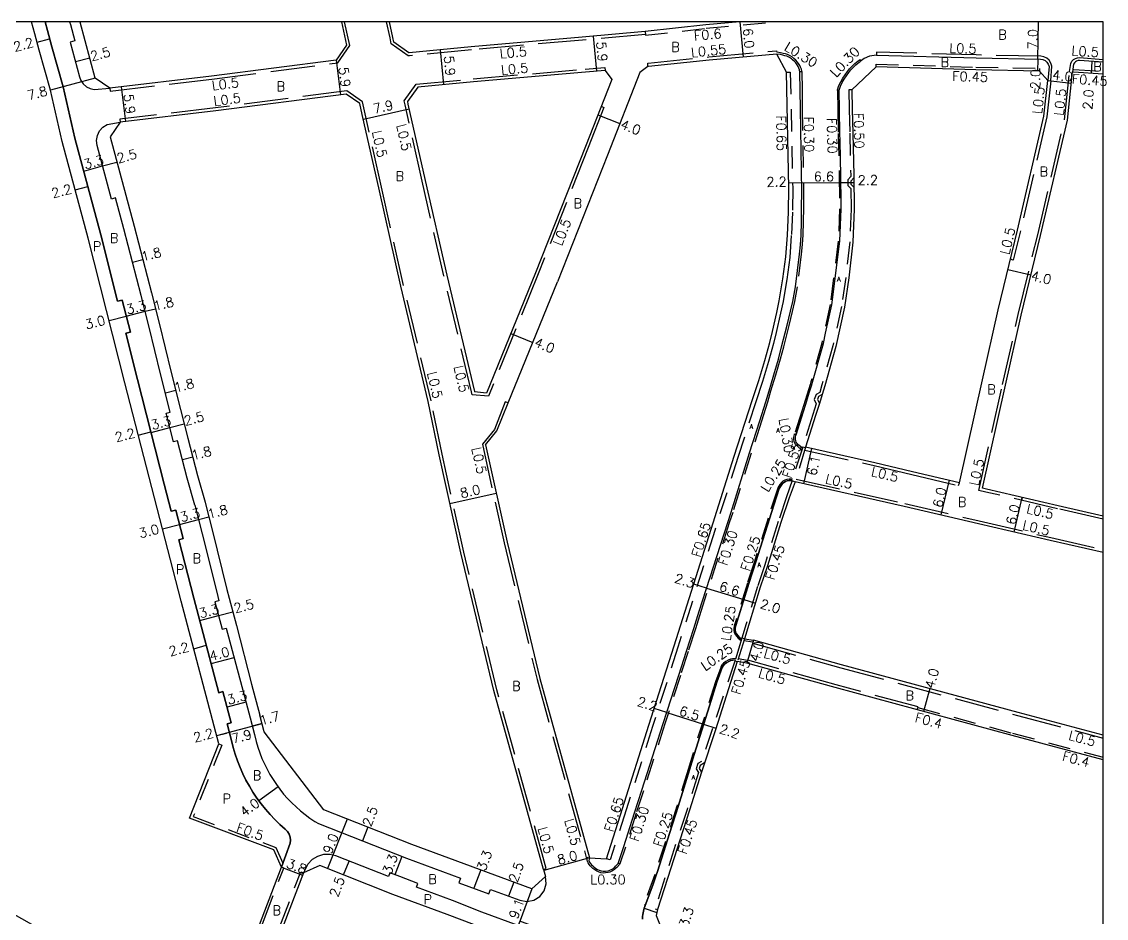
# Model space of a CAD drawing. Header units: metres. Extents: x -2400 to -1599, y -109200 to -108600.
# Drawn here: x -1782.4 to -1599.5, y -108751.2 to -108600 of the extents above; entities that cross this region are included whole.
import ezdxf

# ---------------------------------------------------------------- set-up
doc = ezdxf.new("R2010")
doc.units = ezdxf.units.M
doc.header["$LTSCALE"] = 2.5
doc.linetypes.add('22320', pattern=[2.5, 1.5, -1])
doc.linetypes.add('22330', pattern=[4, 3, -1])
for name, color, linetype in [('2101000', 7, 'Continuous'), ('2213000', 3, 'Continuous'), ('2227000', 1, 'Continuous'), ('2232000', 120, '22320'), ('2233000', 120, '22330'), ('9107000', 4, 'Continuous'), ('9201100', 215, 'Continuous'), ('9201500', 222, 'Continuous'), ('9202100', 82, 'Continuous'), ('9202200', 82, 'Continuous'), ('9203500', 155, 'Continuous'), ('999', 7, 'Continuous')]:
    doc.layers.add(name, color=color, linetype=linetype)
doc.styles.add('Dm_Anotation', font='txt.shx', dxfattribs={"bigfont": 'pscdm.shx'})

msp = doc.modelspace()

# ---------------------------------------------------------------- linework, layer by layer
at = {"layer": '2101000'}
for points in [[(-1738.55, -108742.62), (-1739.87, -108739.7), (-1754.08, -108734.37), (-1749.1, -108721.82), (-1755.49, -108697.77), (-1760.45, -108678.55), (-1764.98, -108660.91), (-1771.15, -108636.49), (-1775.53, -108620.2), (-1777.53, -108611.55), (-1779.42, -108604.83), (-1780.16, -108602.06), (-1780.69, -108600)], [(-1767.51, -108611.22), (-1769.99, -108609.54), (-1772.52, -108600.06), (-1772.53, -108600)], [(-1728.45, -108600), (-1727.58, -108603.94), (-1729.36, -108606.48), (-1750.36, -108609.19), (-1767.51, -108611.22)], [(-1661.27, -108600), (-1666.98, -108600.51), (-1677.25, -108601.68), (-1687.84, -108602.63), (-1706.57, -108604.24), (-1717.02, -108605.25), (-1717.08, -108605.25), (-1719.6, -108603.44), (-1719.78, -108602.65), (-1720.36, -108600)], [(-1686.62, -108741.04), (-1683.78, -108741.19), (-1681.06, -108732.73), (-1676.6, -108718.68), (-1672.34, -108705.28), (-1666.13, -108685.6), (-1662.23, -108673.3), (-1659.2, -108663.92), (-1658.07, -108660.5), (-1657.06, -108657.13), (-1656.21, -108654.1), (-1655.76, -108652.28), (-1655.04, -108649.04), (-1654.62, -108647.06), (-1653.99, -108643.37), (-1653.52, -108639.69), (-1653.25, -108636.02), (-1653.04, -108632.11), (-1653.01, -108628.03), (-1653.42, -108608.51), (-1655.02, -108605.46)], [(-1655.02, -108605.46), (-1666.44, -108606.49), (-1676.66, -108607.55), (-1676.76, -108607.56)], [(-1676.76, -108607.56), (-1678.11, -108608.58), (-1683.59, -108622.5), (-1692.03, -108643.87)], [(-1684, -108608.21), (-1687.32, -108608.5), (-1706.17, -108610.12), (-1715.57, -108611.03), (-1717.33, -108613.46), (-1717.23, -108613.91), (-1714.35, -108626.79), (-1710.68, -108642.77), (-1706.01, -108662.35), (-1705.99, -108662.45)], [(-1684, -108608.21), (-1682.86, -108609.73), (-1687.32, -108621.03), (-1695.73, -108642.36), (-1704, -108662.64), (-1705.99, -108662.45)], [(-1638.29, -108607.63), (-1642.36, -108611.47), (-1642.31, -108614.82), (-1642.22, -108618.81), (-1642.06, -108625.95), (-1642, -108631.61), (-1642.23, -108637.2), (-1642.89, -108643.22), (-1643.64, -108648.13), (-1645.08, -108654.79), (-1646.93, -108661.43), (-1647.38, -108662.9), (-1647.83, -108664.39), (-1648.49, -108666.41), (-1650.17, -108671.78)], [(-1610.72, -108608.33), (-1621.48, -108608.11), (-1638.29, -108607.63)], [(-1620.36, -108678.68), (-1616.46, -108661.3), (-1613.82, -108649.49), (-1610.56, -108636.07), (-1606.03, -108616.63), (-1605.15, -108608.48)], [(-1609.33, -108609.91), (-1610.72, -108608.33)], [(-1600, -108608.85), (-1605.02, -108608.49), (-1605.15, -108608.48)], [(-1624.25, -108677.77), (-1620.36, -108660.43), (-1617.72, -108648.58), (-1614.45, -108635.14), (-1609.98, -108615.96), (-1609.33, -108609.91)], [(-1694.38, -108742.99), (-1702.73, -108712.8), (-1708.32, -108689.58), (-1711.98, -108673.07), (-1713.82, -108664.08), (-1718.46, -108644.62), (-1722.06, -108628.51), (-1724.94, -108615.64), (-1725.35, -108613.81), (-1727.65, -108612.2), (-1749.63, -108615.05), (-1765.76, -108616.96)], [(-1765.76, -108616.96), (-1767.45, -108619.44), (-1764.81, -108629.27), (-1763.41, -108634.47), (-1760.47, -108645.72), (-1759.11, -108651.1), (-1757.23, -108658.94), (-1755.57, -108665.41), (-1754.33, -108670.23), (-1752.71, -108676.54), (-1751.44, -108681.06), (-1751.43, -108681.09), (-1750.18, -108685.93), (-1747.75, -108695.75), (-1747.36, -108697.23), (-1746.14, -108701.83), (-1743.61, -108711.72), (-1742.21, -108716.98)], [(-1704.15, -108671.4), (-1702.22, -108669.02), (-1700.36, -108664.31), (-1692.03, -108643.87)], [(-1704.15, -108671.4), (-1700.53, -108687.78), (-1694.99, -108710.8), (-1686.62, -108741.04)], [(-1624.25, -108677.77), (-1632.16, -108675.91), (-1638.51, -108674.39), (-1650.17, -108671.78)], [(-1651.91, -108677.64), (-1652.95, -108680.31), (-1654.33, -108684.47), (-1656.62, -108691.76), (-1657.82, -108695.39), (-1659.76, -108701.7), (-1660.47, -108704.11), (-1658.96, -108704.33)], [(-1600, -108689.55), (-1608.95, -108687.51), (-1621.04, -108684.68), (-1633.53, -108681.75), (-1651.91, -108677.64)], [(-1600, -108683.39), (-1607.6, -108681.66), (-1619.67, -108678.84), (-1620.36, -108678.68)], [(-1600, -108720.34), (-1614.34, -108716.53), (-1644.13, -108708.48), (-1658.96, -108704.33)], [(-1660.07, -108708.18), (-1661.7, -108707.94), (-1665.38, -108719.45), (-1667.72, -108726.56), (-1669.76, -108732.99), (-1673.49, -108744.54), (-1675.14, -108749.75), (-1675.36, -108750.76), (-1674.79, -108752.16)], [(-1600, -108724.48), (-1615.37, -108720.4), (-1645.19, -108712.33), (-1660.07, -108708.18)], [(-1694.06, -108744.17), (-1696.34, -108746.27), (-1716.56, -108738.79), (-1731.42, -108732.94), (-1741.46, -108719.79), (-1742.21, -108716.98)], [(-1818.59, -108730.91), (-1816.28, -108732.31), (-1804.09, -108739.02), (-1780.71, -108752.24), (-1771.68, -108757.25), (-1765.48, -108760.73), (-1751.61, -108768.74), (-1751.01, -108769.07), (-1748.1, -108767.99), (-1743, -108754.25), (-1738.55, -108742.62)], [(-1692.18, -108757.58), (-1710.61, -108750.59), (-1719.77, -108747.2), (-1732.1, -108742.35), (-1734.84, -108743.56)], [(-1734.84, -108743.56), (-1739.45, -108755.59), (-1744.85, -108770.16), (-1743.78, -108773.07), (-1739.73, -108775.43), (-1729.31, -108781.1), (-1725.71, -108782.85), (-1711.81, -108789.41), (-1705.16, -108792.51)], [(-1694.38, -108742.99), (-1694.06, -108744.17)]]:
    msp.add_lwpolyline(points, dxfattribs=at)
at = {"layer": '2213000'}
for points in [[(-1778.42, -108600), (-1778.03, -108601.5), (-1777.3, -108604.25), (-1775.4, -108611), (-1773.4, -108619.63), (-1769.02, -108635.94), (-1766.19, -108647.16), (-1765.41, -108646.97), (-1764.05, -108652.35), (-1764.83, -108652.54), (-1762.85, -108660.37), (-1758.32, -108678), (-1757.14, -108682.57), (-1756.37, -108682.37), (-1755.12, -108687.2), (-1755.89, -108687.4), (-1753.36, -108697.22), (-1749.12, -108713.18), (-1748.44, -108713), (-1747.04, -108718.27), (-1747.72, -108718.45), (-1746.97, -108721.26)], [(-1774.29, -108600), (-1774.16, -108600.49), (-1773.43, -108603.23), (-1774.2, -108603.44), (-1772.65, -108609.29), (-1772.39, -108609.94), (-1771.98, -108610.51), (-1771.45, -108610.97), (-1770.83, -108611.29), (-1770.15, -108611.45), (-1767.51, -108611.22)], [(-1686.62, -108741.04), (-1686.67, -108741.24), (-1686.72, -108741.49), (-1686.62, -108741.74), (-1686.44, -108742.01), (-1686.28, -108742.2), (-1686.07, -108742.41), (-1685.88, -108742.58), (-1685.57, -108742.82), (-1685.25, -108743.01), (-1684.97, -108743.14), (-1684.66, -108743.25), (-1684.3, -108743.31), (-1683.94, -108743.3), (-1683.53, -108743.24), (-1683.3, -108743.17), (-1683.08, -108743.08), (-1682.9, -108742.99), (-1682.71, -108742.87), (-1682.58, -108742.77), (-1682.43, -108742.64), (-1682.23, -108742.46), (-1681.79, -108741.99), (-1681.78, -108741.98), (-1681.78, -108741.97), (-1680.85, -108739.15), (-1679.05, -108733.47), (-1677.82, -108729.64), (-1674.19, -108718.38), (-1671.58, -108710.24), (-1670.28, -108706.17), (-1669.05, -108702.35), (-1668.13, -108699.43), (-1663.32, -108684.47), (-1662.74, -108682.72), (-1659.63, -108672.73), (-1657.91, -108667.3), (-1656.89, -108664.1), (-1656.35, -108662.27), (-1655.53, -108659.59), (-1654.74, -108656.9), (-1654.22, -108654.86), (-1653.29, -108651.19), (-1652.73, -108648.85), (-1652.32, -108647.18), (-1651.9, -108644.74), (-1651.21, -108639.24), (-1651.06, -108637.64), (-1650.94, -108636), (-1650.87, -108633.8), (-1650.85, -108631.39), (-1650.82, -108628.66), (-1651.04, -108614.69), (-1651.07, -108611.59), (-1651.13, -108608.51), (-1651.19, -108608.1), (-1651.3, -108607.82), (-1651.44, -108607.54), (-1651.62, -108607.25), (-1651.83, -108606.96), (-1652.06, -108606.7), (-1652.36, -108606.43), (-1652.58, -108606.26), (-1652.92, -108606.05), (-1653.36, -108605.84), (-1653.66, -108605.74), (-1654.02, -108605.65), (-1654.43, -108605.55), (-1655.02, -108605.46)], [(-1638.23, -108605.63), (-1639.41, -108605.82), (-1640.31, -108606.23), (-1640.96, -108606.69)], [(-1638.23, -108605.63), (-1621.43, -108606.11), (-1610.57, -108606.34), (-1610.17, -108606.4), (-1609.79, -108606.57), (-1609.48, -108606.84), (-1609.26, -108607.19), (-1609.13, -108607.58), (-1609.33, -108609.91)], [(-1650.7, -108671.96), (-1651.32, -108671.43), (-1651.64, -108671.11), (-1651.75, -108670.95), (-1651.82, -108670.72), (-1651.87, -108670.42), (-1651.88, -108670.13), (-1651.8, -108669.71), (-1650.56, -108665.77), (-1650.16, -108664.54), (-1649.55, -108662.58), (-1649.2, -108661.45), (-1649.01, -108660.82), (-1647.18, -108654.27), (-1646.81, -108652.53), (-1646.32, -108650.28), (-1645.78, -108647.76), (-1644.39, -108637.02), (-1644.17, -108631.58), (-1644.18, -108630.54), (-1644.22, -108625.99), (-1644.36, -108620.08), (-1644.38, -108618.86), (-1644.48, -108614.86), (-1644.53, -108611.57), (-1644.31, -108610.9), (-1644.01, -108610.27), (-1643.66, -108609.69), (-1643.3, -108609.14), (-1642.89, -108608.57), (-1642.54, -108608.13), (-1642.16, -108607.74), (-1641.7, -108607.28), (-1641.14, -108606.8), (-1640.96, -108606.69)], [(-1600, -108606.85), (-1603.99, -108606.56), (-1604.24, -108606.57), (-1604.48, -108606.65), (-1604.69, -108606.78), (-1604.86, -108606.96), (-1604.98, -108607.18), (-1605.15, -108608.48)], [(-1762.21, -108646.16), (-1765.15, -108634.93), (-1766.55, -108629.73), (-1767.22, -108629.92), (-1769.65, -108620.86), (-1769.75, -108620.02), (-1769.61, -108619.18), (-1769.24, -108618.41), (-1768.67, -108617.78), (-1767.94, -108617.34), (-1765.76, -108616.96)], [(-1760.85, -108651.54), (-1762.21, -108646.16)], [(-1753.17, -108681.54), (-1754.45, -108677), (-1756.07, -108670.68), (-1756.75, -108670.85), (-1757.99, -108666.04), (-1757.31, -108665.86), (-1758.97, -108659.38), (-1760.85, -108651.54)], [(-1652.49, -108677.41), (-1652.94, -108677.4), (-1653.3, -108677.44), (-1653.58, -108677.54), (-1653.84, -108677.7), (-1654.06, -108677.91), (-1654.32, -108678.21), (-1654.65, -108678.73), (-1655.93, -108682.79), (-1656.27, -108683.84), (-1658.56, -108691.13), (-1659.77, -108694.77), (-1660.44, -108696.97), (-1661.71, -108701.11), (-1661.87, -108701.67), (-1661.99, -108702.03), (-1662.04, -108702.35), (-1662.04, -108702.66), (-1661.98, -108702.92), (-1661.82, -108703.25), (-1661.6, -108703.55), (-1661.37, -108703.79), (-1660.97, -108704.14)], [(-1753.17, -108681.54), (-1751.92, -108686.38)], [(-1751.92, -108686.38), (-1749.49, -108696.2), (-1749.1, -108697.69), (-1749.78, -108697.87), (-1748.55, -108702.47), (-1747.87, -108702.29), (-1745.25, -108712.15), (-1743.85, -108717.42), (-1743.11, -108720.23)], [(-1662.05, -108707.64), (-1662.44, -108707.69), (-1662.78, -108707.77), (-1663.15, -108707.93), (-1663.52, -108708.13), (-1663.85, -108708.37), (-1664.09, -108708.65), (-1664.25, -108708.95), (-1665.16, -108711.42), (-1666.4, -108715.37), (-1668.99, -108723.62), (-1669.76, -108726.2), (-1671.65, -108732.4), (-1673.11, -108736.92), (-1675.18, -108743.33), (-1675.38, -108743.94), (-1675.93, -108745.67), (-1677.4, -108749.54), (-1677.51, -108750.02), (-1677.65, -108750.62), (-1677.7, -108750.94), (-1677.68, -108751.38)], [(-1743.11, -108720.23), (-1742.83, -108721.39), (-1742.55, -108722.36), (-1742.22, -108723.32), (-1741.86, -108724.26), (-1741.45, -108725.18), (-1741, -108726.09), (-1740.52, -108726.97), (-1739.99, -108727.83), (-1739.43, -108728.67), (-1738.84, -108729.48), (-1738.21, -108730.27), (-1737.54, -108731.03), (-1736.84, -108731.76), (-1736.11, -108732.46), (-1735.36, -108733.12), (-1734.57, -108733.75), (-1733.76, -108734.35), (-1732.92, -108734.91), (-1732.33, -108735.27)], [(-1746.97, -108721.26), (-1746.69, -108722.42), (-1746.36, -108723.56), (-1745.98, -108724.69), (-1745.55, -108725.79), (-1745.08, -108726.87), (-1744.55, -108727.93), (-1743.98, -108728.97), (-1743.37, -108729.98), (-1742.71, -108730.97), (-1742.01, -108731.92), (-1741.27, -108732.84), (-1740.49, -108733.73), (-1739.67, -108734.59), (-1738.82, -108735.41), (-1737.93, -108736.19), (-1737.57, -108736.58), (-1737.29, -108737.03), (-1737.11, -108737.53), (-1737.03, -108738.06), (-1737.07, -108738.59), (-1738.55, -108742.62)], [(-1732.33, -108735.27), (-1717.46, -108741.12), (-1708.36, -108744.49), (-1708.63, -108745.24), (-1703.61, -108747.1), (-1703.33, -108746.35), (-1698.35, -108748.19), (-1697.17, -108748.4), (-1696, -108748.17), (-1694.98, -108747.53), (-1694.26, -108746.58), (-1693.94, -108745.43), (-1694.06, -108744.17)], [(-1691.01, -108754.5), (-1698.35, -108751.71), (-1698.63, -108752.46), (-1704.75, -108750.2), (-1709.73, -108748.25), (-1715.8, -108746), (-1715.56, -108745.34), (-1718.63, -108744.21), (-1720.27, -108743.56), (-1720.53, -108744.21), (-1729.4, -108740.72), (-1730.42, -108740.47), (-1731.48, -108740.49), (-1732.5, -108740.79), (-1733.41, -108741.34), (-1734.14, -108742.11), (-1734.84, -108743.56)]]:
    msp.add_lwpolyline(points, dxfattribs=at)
at = {"layer": '2227000'}
for points in [[(-1651.04, -108614.69), (-1651.07, -108611.59)], [(-1644.36, -108620.08), (-1644.38, -108618.86), (-1644.48, -108614.86), (-1644.53, -108611.57)], [(-1644.18, -108630.54), (-1644.22, -108626.18)], [(-1652.32, -108647.18), (-1651.9, -108644.74)], [(-1646.81, -108652.53), (-1646.32, -108650.28)], [(-1656.89, -108664.1), (-1656.35, -108662.27)], [(-1651.79, -108669.7), (-1650.56, -108665.77), (-1650.16, -108664.54), (-1649.55, -108662.58)], [(-1654.65, -108678.73), (-1655.93, -108682.79)], [(-1663.32, -108684.47), (-1662.74, -108682.72)], [(-1660.44, -108696.97), (-1661.71, -108701.11), (-1661.87, -108701.67)], [(-1669.05, -108702.35), (-1668.13, -108699.43)], [(-1671.58, -108710.24), (-1670.28, -108706.17)], [(-1664.25, -108708.94), (-1664.25, -108708.95), (-1665.16, -108711.42), (-1666.4, -108715.37)], [(-1677.82, -108729.64), (-1674.19, -108718.38)], [(-1680.85, -108739.15), (-1679.05, -108733.47)], [(-1671.65, -108732.4), (-1673.11, -108736.92)], [(-1675.18, -108743.33), (-1675.38, -108743.94), (-1675.93, -108745.67)]]:
    msp.add_lwpolyline(points, dxfattribs=at)
at = {"layer": '2232000'}
for points in [[(-1677.25, -108601.68), (-1677.18, -108602.28), (-1666.92, -108601.11), (-1655.51, -108600.08), (-1655.51, -108600)], [(-1638.29, -108607.63), (-1638.27, -108607.18), (-1621.47, -108607.66), (-1610.71, -108607.88), (-1610.72, -108608.33)], [(-1653.42, -108608.51), (-1652.76, -108608.5), (-1652.35, -108628.03), (-1652.38, -108632.13), (-1652.59, -108636.06), (-1652.86, -108639.75), (-1653.33, -108643.47), (-1653.96, -108647.19), (-1654.39, -108649.18), (-1655.12, -108652.44), (-1655.57, -108654.27), (-1656.42, -108657.31), (-1657.44, -108660.69), (-1658.57, -108664.13), (-1661.6, -108673.5), (-1665.49, -108685.8), (-1671.71, -108705.48), (-1675.97, -108718.88), (-1680.43, -108732.93), (-1683.15, -108741.39), (-1683.78, -108741.19)], [(-1651.14, -108608.43), (-1650.83, -108608.43), (-1650.77, -108611.51), (-1650.73, -108614.61), (-1650.52, -108628.58), (-1650.54, -108631.32), (-1650.57, -108633.74), (-1650.64, -108635.95), (-1650.76, -108637.6), (-1650.91, -108639.22), (-1651.6, -108644.73), (-1652.03, -108647.19), (-1652.44, -108648.88), (-1653, -108651.23), (-1653.93, -108654.9), (-1654.46, -108656.94), (-1655.24, -108659.64), (-1656.07, -108662.32), (-1656.61, -108664.16), (-1657.63, -108667.36), (-1659.35, -108672.79), (-1662.46, -108682.78), (-1663.05, -108684.54), (-1667.85, -108699.49), (-1668.77, -108702.42), (-1670, -108706.24), (-1671.3, -108710.3), (-1673.91, -108718.44), (-1677.54, -108729.71), (-1678.77, -108733.53), (-1680.57, -108739.22), (-1681.5, -108742.05), (-1681.77, -108741.96)], [(-1605.09, -108608.03), (-1605, -108608.04), (-1600, -108608.4)], [(-1642.36, -108611.47), (-1642.87, -108611.47), (-1642.82, -108614.83), (-1642.73, -108618.82), (-1642.57, -108625.96), (-1642.56, -108626.12), (-1643.07, -108626.7), (-1643.03, -108627.64), (-1642.55, -108628.12), (-1642.51, -108631.6), (-1642.74, -108637.16), (-1643.39, -108643.13), (-1644.15, -108648.04), (-1645.57, -108654.67), (-1647.42, -108661.28), (-1647.8, -108662.55), (-1648.42, -108662.86), (-1648.75, -108663.75), (-1648.38, -108664.44), (-1648.98, -108666.26), (-1650.69, -108671.92), (-1652.47, -108677.37), (-1653.39, -108680.16), (-1654.78, -108684.33), (-1657.08, -108691.62), (-1658.27, -108695.25), (-1660.21, -108701.56), (-1660.92, -108703.96), (-1662.11, -108707.86), (-1665.87, -108719.23), (-1667.71, -108724.77), (-1668.34, -108725.12), (-1668.62, -108726.01), (-1668.22, -108726.64), (-1670.17, -108732.86), (-1673.91, -108744.41), (-1675.56, -108749.63), (-1675.14, -108749.75)], [(-1644.53, -108611.58), (-1644.81, -108611.59), (-1644.76, -108614.86), (-1644.66, -108618.86), (-1644.5, -108625.99), (-1644.45, -108631.57), (-1644.67, -108637), (-1646.05, -108647.71), (-1647.45, -108654.2), (-1649.28, -108660.74), (-1649.42, -108661.19), (-1650.48, -108664.62), (-1650.82, -108665.68), (-1652.04, -108669.54), (-1651.77, -108669.63)], [(-1642.05, -108626.31), (-1642.57, -108626.9), (-1642.56, -108627.42), (-1642.04, -108627.92)], [(-1647.38, -108662.9), (-1648.01, -108663.22), (-1648.19, -108663.71), (-1647.83, -108664.39)], [(-1650.17, -108671.78), (-1651.91, -108677.64)], [(-1654.65, -108678.73), (-1654.88, -108678.66), (-1656.5, -108683.77), (-1658.8, -108691.05), (-1660, -108694.7), (-1661.94, -108701.04), (-1662.11, -108701.59), (-1661.87, -108701.67)], [(-1660.47, -108704.11), (-1661.7, -108707.94)], [(-1664.28, -108709.01), (-1664.5, -108708.93), (-1665.38, -108711.34), (-1669.22, -108723.55), (-1669.99, -108726.13), (-1671.88, -108732.33), (-1675.61, -108743.86), (-1677.42, -108748.93), (-1677.2, -108749.02)], [(-1631.24, -108715.69), (-1615.27, -108720.01), (-1600, -108724.07)], [(-1749.1, -108721.82), (-1748.63, -108722.01), (-1753.43, -108734.08), (-1739.5, -108739.31), (-1738.31, -108741.95)], [(-1667.22, -108725.04), (-1667.94, -108725.45), (-1668.11, -108725.96), (-1667.72, -108726.56)]]:
    msp.add_lwpolyline(points, dxfattribs=at)
at = {"layer": '2233000'}
for points in [[(-1767.51, -108611.22), (-1767.45, -108611.72), (-1750.3, -108609.69), (-1729.08, -108606.94), (-1727.05, -108604.04), (-1727.94, -108600)], [(-1716.97, -108605.74), (-1717.22, -108605.77), (-1720.04, -108603.73), (-1720.26, -108602.75), (-1720.87, -108600)], [(-1677.2, -108602.18), (-1687.79, -108603.12), (-1706.52, -108604.73), (-1716.97, -108605.74)], [(-1676.76, -108607.56), (-1676.81, -108607.01), (-1676.71, -108607), (-1666.5, -108605.94), (-1655.07, -108604.91), (-1655.05, -108605.15)], [(-1650.83, -108608.43), (-1650.89, -108608.02), (-1651.02, -108607.69), (-1651.17, -108607.39), (-1651.36, -108607.07), (-1651.58, -108606.77), (-1651.84, -108606.48), (-1652.16, -108606.19), (-1652.4, -108606), (-1652.77, -108605.77), (-1653.24, -108605.55), (-1653.57, -108605.44), (-1653.96, -108605.34), (-1654.4, -108605.24), (-1655.02, -108605.15), (-1655.05, -108605.15)], [(-1608.83, -108609.97), (-1608.63, -108607.52), (-1608.8, -108606.97), (-1609.1, -108606.51), (-1609.52, -108606.15), (-1610.02, -108605.92), (-1610.53, -108605.84), (-1621.42, -108605.61), (-1638.22, -108605.14), (-1638.23, -108605.63)], [(-1644.81, -108611.59), (-1644.81, -108611.52), (-1644.57, -108610.79), (-1644.26, -108610.14), (-1643.9, -108609.54), (-1643.53, -108608.98), (-1643.12, -108608.41), (-1642.75, -108607.94), (-1642.36, -108607.54), (-1641.89, -108607.07), (-1641.31, -108606.58), (-1640.99, -108606.37)], [(-1640.99, -108606.37), (-1640.96, -108606.69)], [(-1605.65, -108608.43), (-1605.46, -108607.03), (-1605.27, -108606.67), (-1605.01, -108606.39), (-1604.69, -108606.19), (-1604.33, -108606.07), (-1603.99, -108606.06), (-1600, -108606.35)], [(-1715.85, -108610.56), (-1706.22, -108609.63), (-1687.37, -108608.01), (-1684.04, -108607.71), (-1684, -108608.21)], [(-1620.95, -108679.05), (-1616.95, -108661.19), (-1614.31, -108649.38), (-1611.04, -108635.95), (-1606.53, -108616.55), (-1605.65, -108608.43)], [(-1706.4, -108662.92), (-1706.5, -108662.46), (-1711.17, -108642.88), (-1714.84, -108626.9), (-1717.72, -108614.02), (-1717.87, -108613.35), (-1715.85, -108610.56)], [(-1608.83, -108609.97), (-1609.49, -108616.05), (-1613.96, -108635.26), (-1615.17, -108640.2), (-1615.65, -108640.08)], [(-1694.38, -108742.99), (-1693.9, -108742.86), (-1702.25, -108712.68), (-1707.83, -108689.47), (-1711.49, -108672.97), (-1713.33, -108663.98), (-1717.97, -108644.51), (-1721.57, -108628.4), (-1724.45, -108615.53), (-1724.91, -108613.51), (-1727.52, -108611.68), (-1749.69, -108614.55), (-1765.82, -108616.46), (-1765.76, -108616.96)], [(-1684.65, -108614.27), (-1684.19, -108614.45), (-1686.85, -108621.21), (-1695.27, -108642.54), (-1703.67, -108663.17), (-1706.4, -108662.92)], [(-1700.36, -108664.31), (-1700.83, -108664.13), (-1702.66, -108668.76), (-1704.69, -108671.28)], [(-1650.8, -108672.25), (-1651.51, -108671.64), (-1651.86, -108671.29), (-1652, -108671.07), (-1652.09, -108670.79), (-1652.15, -108670.44), (-1652.16, -108670.1), (-1652.07, -108669.64), (-1652.04, -108669.54)], [(-1704.69, -108671.28), (-1701.01, -108687.89), (-1695.47, -108710.93), (-1687.16, -108740.99), (-1686.93, -108740.93)], [(-1650.32, -108672.26), (-1638.62, -108674.87), (-1632.28, -108676.4), (-1624.37, -108678.25), (-1624.25, -108677.77)], [(-1652.41, -108677.16), (-1652.96, -108677.15), (-1653.35, -108677.2), (-1653.69, -108677.32), (-1653.99, -108677.51), (-1654.24, -108677.74), (-1654.52, -108678.07), (-1654.87, -108678.63), (-1654.88, -108678.66)], [(-1651.77, -108677.16), (-1633.42, -108681.26), (-1620.93, -108684.2), (-1608.84, -108687.02), (-1600, -108689.03)], [(-1600, -108683.91), (-1607.71, -108682.15), (-1619.79, -108679.33), (-1620.95, -108679.05)], [(-1662.11, -108701.59), (-1662.23, -108701.98), (-1662.29, -108702.33), (-1662.29, -108702.69), (-1662.22, -108703), (-1662.04, -108703.38), (-1661.79, -108703.71), (-1661.54, -108703.97), (-1661.05, -108704.4)], [(-1659.05, -108704.65), (-1660.57, -108704.43)], [(-1659.05, -108704.65), (-1659.1, -108704.82), (-1644.26, -108708.96), (-1614.47, -108717.02), (-1600, -108720.86)], [(-1661.97, -108707.4), (-1662.48, -108707.45), (-1662.86, -108707.55), (-1663.25, -108707.72), (-1663.64, -108707.93), (-1664, -108708.19), (-1664.28, -108708.51), (-1664.48, -108708.88), (-1664.5, -108708.93)], [(-1659.95, -108707.73), (-1661.56, -108707.49)], [(-1631.34, -108716.08), (-1631.21, -108715.59), (-1645.05, -108711.85), (-1659.94, -108707.69), (-1659.95, -108707.73)], [(-1681.5, -108742.05), (-1681.55, -108742.16), (-1682.02, -108742.67), (-1682.24, -108742.86), (-1682.4, -108743), (-1682.55, -108743.11), (-1682.75, -108743.24), (-1682.96, -108743.35), (-1683.2, -108743.44), (-1683.46, -108743.52), (-1683.91, -108743.59), (-1684.32, -108743.6), (-1684.73, -108743.54), (-1685.09, -108743.4), (-1685.38, -108743.26), (-1685.73, -108743.06), (-1686.07, -108742.81), (-1686.28, -108742.62), (-1686.49, -108742.39), (-1686.67, -108742.18), (-1686.87, -108741.9), (-1686.97, -108741.63), (-1687.01, -108741.36), (-1686.93, -108740.93)], [(-1748.1, -108767.99), (-1747.73, -108768.13), (-1742.63, -108754.39), (-1738.18, -108742.76), (-1738.55, -108742.62)], [(-1744.85, -108770.16), (-1745.32, -108769.99), (-1739.91, -108755.42), (-1735.31, -108743.38), (-1734.84, -108743.56)]]:
    msp.add_lwpolyline(points, dxfattribs=at)
at = {"layer": '9107000'}
for points in [[(-1686.62, -108741.04), (-1686.67, -108741.24), (-1686.72, -108741.49), (-1686.62, -108741.74), (-1686.44, -108742.01), (-1686.28, -108742.2), (-1686.07, -108742.41), (-1685.88, -108742.58), (-1685.57, -108742.82), (-1685.25, -108743.01), (-1684.97, -108743.14), (-1684.66, -108743.25), (-1684.3, -108743.31), (-1683.94, -108743.3), (-1683.53, -108743.24), (-1683.3, -108743.17), (-1683.08, -108743.08), (-1682.9, -108742.99), (-1682.71, -108742.87), (-1682.58, -108742.77), (-1682.43, -108742.64), (-1682.23, -108742.46), (-1681.79, -108741.99), (-1681.78, -108741.98), (-1681.78, -108741.97), (-1680.85, -108739.15), (-1679.05, -108733.47), (-1677.82, -108729.64), (-1674.19, -108718.38), (-1671.58, -108710.24), (-1670.28, -108706.17), (-1669.05, -108702.35), (-1668.13, -108699.43), (-1663.32, -108684.47), (-1662.74, -108682.72), (-1659.63, -108672.73), (-1657.91, -108667.3), (-1656.89, -108664.1), (-1656.35, -108662.27), (-1655.53, -108659.59), (-1654.74, -108656.9), (-1654.22, -108654.86), (-1653.29, -108651.19), (-1652.73, -108648.85), (-1652.32, -108647.18), (-1651.9, -108644.74), (-1651.21, -108639.24), (-1651.06, -108637.64), (-1650.94, -108636), (-1650.87, -108633.8), (-1650.85, -108631.39), (-1650.82, -108628.66), (-1651.04, -108614.69), (-1651.07, -108611.59), (-1651.13, -108608.51), (-1651.19, -108608.1), (-1651.3, -108607.82), (-1651.44, -108607.54), (-1651.62, -108607.25), (-1651.83, -108606.96), (-1652.06, -108606.7), (-1652.36, -108606.43), (-1652.58, -108606.26), (-1652.92, -108606.05), (-1653.36, -108605.84), (-1653.66, -108605.74), (-1654.02, -108605.65), (-1654.43, -108605.55), (-1655.02, -108605.46)], [(-1650.2, -108671.9), (-1650.64, -108671.77), (-1650.7, -108671.96), (-1651.32, -108671.43), (-1651.64, -108671.11), (-1651.75, -108670.95), (-1651.82, -108670.72), (-1651.87, -108670.42), (-1651.88, -108670.13), (-1651.8, -108669.71), (-1650.56, -108665.77), (-1650.16, -108664.54), (-1649.55, -108662.58), (-1649.2, -108661.45), (-1649.01, -108660.82), (-1647.18, -108654.27), (-1646.81, -108652.53), (-1646.32, -108650.28), (-1645.78, -108647.76), (-1644.39, -108637.02), (-1644.17, -108631.58), (-1644.18, -108630.54), (-1644.22, -108625.99), (-1644.36, -108620.08), (-1644.38, -108618.86), (-1644.48, -108614.86), (-1644.53, -108611.57), (-1644.31, -108610.9), (-1644.01, -108610.27), (-1643.66, -108609.69), (-1643.3, -108609.14), (-1642.89, -108608.57), (-1642.54, -108608.13), (-1642.16, -108607.74), (-1641.7, -108607.28), (-1641.14, -108606.8), (-1640.96, -108606.69)], [(-1660.47, -108704.11), (-1660.92, -108703.97), (-1660.97, -108704.14), (-1661.37, -108703.79), (-1661.6, -108703.55), (-1661.82, -108703.25), (-1661.98, -108702.92), (-1662.04, -108702.66), (-1662.04, -108702.35), (-1661.99, -108702.03), (-1661.87, -108701.67), (-1661.71, -108701.11), (-1660.44, -108696.97), (-1659.77, -108694.77), (-1658.56, -108691.13), (-1656.27, -108683.84), (-1655.93, -108682.79), (-1654.65, -108678.73), (-1654.32, -108678.21), (-1654.06, -108677.91), (-1653.84, -108677.7), (-1653.58, -108677.54), (-1653.3, -108677.44), (-1652.94, -108677.4), (-1652.49, -108677.41), (-1651.91, -108677.64)], [(-1677.68, -108751.38), (-1677.7, -108750.94), (-1677.65, -108750.62), (-1677.51, -108750.02), (-1677.4, -108749.54), (-1675.93, -108745.67), (-1675.38, -108743.94), (-1675.18, -108743.33), (-1673.11, -108736.92), (-1671.65, -108732.4), (-1669.76, -108726.2), (-1668.99, -108723.62), (-1666.4, -108715.37), (-1665.16, -108711.42), (-1664.25, -108708.95), (-1664.09, -108708.65), (-1663.85, -108708.37), (-1663.52, -108708.13), (-1663.15, -108707.93), (-1662.78, -108707.77), (-1662.44, -108707.69), (-1662.05, -108707.64), (-1662.1, -108707.82), (-1661.7, -108707.94)]]:
    msp.add_lwpolyline(points, dxfattribs=at)
at = {"layer": '9201100'}
for points in [[(-1661.27, -108600), (-1660.73, -108605.98)], [(-1661.27, -108600), (-1661.22, -108600.6)], [(-1611.03, -108606.33), (-1610.9, -108600)], [(-1779.79, -108603.44), (-1777.67, -108602.88)], [(-1685.4, -108608.33), (-1685.93, -108602.46)], [(-1711.79, -108604.74), (-1711.23, -108610.61)], [(-1770.9, -108606.15), (-1773.31, -108606.79)], [(-1729.36, -108606.48), (-1728.6, -108612.33)], [(-1611.03, -108606.33), (-1611.08, -108608.33)], [(-1601.9, -108606.71), (-1602.04, -108608.7)], [(-1769.99, -108609.54), (-1777.53, -108611.55)], [(-1765.59, -108611), (-1764.89, -108616.86)], [(-1609.33, -108609.91), (-1605.35, -108610.35)], [(-1717.04, -108614.77), (-1724.75, -108616.49)], [(-1685.21, -108615.7), (-1681.49, -108617.16)], [(-1768.72, -108624.34), (-1766.3, -108623.7)], [(-1771.91, -108625.2), (-1768.72, -108624.34)], [(-1773.34, -108628.35), (-1771.21, -108627.78)], [(-1763.68, -108640.54), (-1761.94, -108640.09)], [(-1612.19, -108642.78), (-1616.08, -108641.83)], [(-1612.19, -108642.78), (-1612.68, -108642.66)], [(-1764.73, -108649.66), (-1761.53, -108648.85)], [(-1761.53, -108648.85), (-1759.79, -108648.41)], [(-1767.64, -108650.39), (-1764.73, -108649.66)], [(-1699.9, -108652.58), (-1696.19, -108654.09)], [(-1758.14, -108662.62), (-1756.4, -108662.17)], [(-1757.37, -108668.44), (-1754.95, -108667.82)], [(-1762.72, -108669.73), (-1760.59, -108669.18)], [(-1760.56, -108669.27), (-1757.37, -108668.44)], [(-1755.26, -108673.84), (-1753.52, -108673.39)], [(-1649.19, -108672), (-1650.52, -108677.95)], [(-1625.98, -108677.36), (-1627.35, -108683.2)], [(-1702.34, -108679.59), (-1710.15, -108681.32)], [(-1614.99, -108686.09), (-1613.63, -108680.25)], [(-1613.64, -108680.25), (-1613.75, -108680.74)], [(-1755.74, -108684.79), (-1752.55, -108683.96)], [(-1752.55, -108683.96), (-1750.81, -108683.51)], [(-1758.65, -108685.54), (-1755.74, -108684.79)], [(-1614.99, -108686.09), (-1614.88, -108685.61)], [(-1752.35, -108701.02), (-1749.16, -108700.17)], [(-1749.16, -108700.17), (-1746.75, -108699.53)], [(-1658.96, -108704.33), (-1660.07, -108708.18)], [(-1753.37, -108705.76), (-1751.24, -108705.19)], [(-1750.43, -108708.25), (-1746.56, -108707.22)], [(-1629.23, -108712.5), (-1630.28, -108716.37)], [(-1744.55, -108714.79), (-1747.74, -108715.63)], [(-1749.47, -108720.42), (-1741.84, -108718.39)], [(-1741.84, -108718.39), (-1743.48, -108718.83)], [(-1749.47, -108720.42), (-1747.35, -108719.85)], [(-1749.47, -108720.42), (-1747.83, -108719.98)], [(-1739.14, -108729.08), (-1742.36, -108731.44)], [(-1727.49, -108734.49), (-1730.78, -108742.86)], [(-1723.99, -108735.87), (-1724.91, -108738.19)], [(-1718.26, -108740.81), (-1719.47, -108743.88)], [(-1686.62, -108741.04), (-1694.33, -108743.18)], [(-1738.55, -108742.62), (-1735, -108743.98)], [(-1728.08, -108743.93), (-1727.16, -108741.6)], [(-1704.97, -108743.08), (-1706.12, -108746.17)], [(-1699.4, -108745.14), (-1700.27, -108747.48)], [(-1696.34, -108746.27), (-1699.5, -108754.81)]]:
    msp.add_lwpolyline(points, dxfattribs=at)
at = {"layer": '9201100', "flags": 128}
for points in [[(-1650.85, -108627.2), (-1653.03, -108627.24)], [(-1650.85, -108627.2), (-1644.21, -108627.13)], [(-1644.21, -108627.13), (-1642.04, -108627.11)], [(-1666.88, -108695.55), (-1669.05, -108694.87)], [(-1666.88, -108695.55), (-1660.6, -108697.48)], [(-1660.6, -108697.48), (-1658.65, -108698.08)], [(-1673.6, -108716.54), (-1675.71, -108715.87)], [(-1673.6, -108716.54), (-1667.38, -108718.49)], [(-1667.38, -108718.49), (-1665.29, -108719.18)]]:
    msp.add_lwpolyline(points, dxfattribs=at)
at = {"layer": '9202200'}
for points in [[(-1738.55, -108742.62), (-1737.07, -108738.59), (-1737.03, -108738.06), (-1737.11, -108737.53), (-1737.29, -108737.03), (-1737.57, -108736.58), (-1737.93, -108736.19), (-1738.82, -108735.41), (-1739.67, -108734.59), (-1740.49, -108733.73), (-1741.27, -108732.84), (-1742.01, -108731.92), (-1742.71, -108730.97), (-1743.37, -108729.98), (-1743.98, -108728.97), (-1744.55, -108727.93), (-1745.08, -108726.87), (-1745.55, -108725.79), (-1745.98, -108724.69), (-1746.36, -108723.56), (-1746.69, -108722.42), (-1746.97, -108721.26), (-1747.72, -108718.45), (-1747.04, -108718.27), (-1748.44, -108713), (-1749.12, -108713.18), (-1753.36, -108697.22), (-1755.89, -108687.4), (-1755.12, -108687.2), (-1756.37, -108682.37), (-1757.14, -108682.57), (-1758.32, -108678), (-1762.85, -108660.37), (-1764.83, -108652.54), (-1764.05, -108652.35), (-1765.41, -108646.97), (-1766.19, -108647.16), (-1769.02, -108635.94), (-1773.4, -108619.63), (-1775.4, -108611), (-1777.3, -108604.25), (-1778.03, -108601.5), (-1778.42, -108600)], [(-1689.97, -108755.05), (-1691.01, -108754.5), (-1698.35, -108751.71), (-1698.63, -108752.46), (-1704.75, -108750.2), (-1709.73, -108748.25), (-1715.8, -108746), (-1715.56, -108745.34), (-1718.63, -108744.21), (-1720.27, -108743.56), (-1720.53, -108744.21), (-1729.4, -108740.72), (-1730.42, -108740.47), (-1731.48, -108740.49), (-1732.5, -108740.79), (-1733.41, -108741.34), (-1734.14, -108742.11), (-1734.84, -108743.56)], [(-1677.4, -108749.54), (-1675.25, -108750.25)]]:
    msp.add_lwpolyline(points, dxfattribs=at)
at = {"layer": '999'}
msp.add_lwpolyline([(-2400, -109200), (-1600, -109200), (-1600, -108600), (-2400, -108600)], close=True, dxfattribs=at)

# ---------------------------------------------------------------- texts
at = {"layer": '9201500', "style": 'Dm_Anotation'}
for s, rotation, p in [('6.0', 275.1429, (-1660.74, -108601.16)), ('7.0', 88.828, (-1611.1, -108604.69)), ('2.2', 14.911, (-1783.54, -108605.08)), ('5.9', 275.1012, (-1685.47, -108603.41)), ('2.5', 14.911, (-1770.57, -108606.66)), ('5.9', 275.5293, (-1711.16, -108605.82)), ('5.9', 277.3718, (-1728.94, -108607.75)), ('2.0', 88.828, (-1610.67, -108611.41)), ('4.0', 353.8211, (-1608.62, -108609.74)), ('7.8', 14.911, (-1781.2, -108613.26)), ('5.9', 276.7529, (-1765.18, -108612.27)), ('2.0', 85.8213, (-1601.86, -108614.89)), ('7.9', 12.6006, (-1722.92, -108615.51)), ('4.0', 338.4873, (-1681.56, -108617.92)), ('2.5', 15.0272, (-1766.1, -108623.89)), ('3.3', 15.0272, (-1771.69, -108624.89)), ('6.6', 0.5452, (-1648.8, -108626.93)), ('2.2', 15.0272, (-1777.1, -108629.79)), ('2.2', 1.2001, (-1656.78, -108627.84)), ('2.2', 0.5452, (-1641.39, -108627.54)), ('1.8', 14.6721, (-1761.98, -108640.44)), ('4.0', 346.3189, (-1612.29, -108643.54)), ('3.3', 14.1786, (-1764.53, -108649.38)), ('1.8', 14.1786, (-1759.9, -108648.79)), ('3.0', 14.1786, (-1771.45, -108651.9)), ('4.0', 337.828, (-1696.08, -108654.69)), ('1.8', 14.4056, (-1756.45, -108662.55)), ('2.5', 14.4056, (-1754.79, -108668.15)), ('3.3', 14.4056, (-1760.34, -108668.85)), ('2.2', 14.4056, (-1766.42, -108670.94)), ('1.8', 14.4056, (-1753.53, -108673.98)), ('6.1', 77.4035, (-1648.41, -108676.72)), ('8.0', 12.481, (-1708.24, -108680.36)), ('6.0', 76.7932, (-1627.19, -108682.08)), ('3.3', 14.4681, (-1755.46, -108684.41)), ('1.8', 14.4681, (-1750.79, -108683.86)), ('6.0', 76.8535, (-1614.84, -108684.98)), ('3.0', 14.4681, (-1762.39, -108687.13)), ('2.3', 342.4696, (-1672.44, -108694.55)), ('6.6', 342.9542, (-1664.88, -108695.91)), ('3.3', 14.8845, (-1752.25, -108700.63)), ('2.5', 14.8845, (-1746.37, -108699.79)), ('2.0', 342.9542, (-1658, -108698.87)), ('2.2', 14.8845, (-1757.32, -108707.05)), ('4.0', 14.8845, (-1750.48, -108707.84)), ('4.0', 73.8411, (-1658.11, -108708.08)), ('4.0', 74.8654, (-1628.56, -108712.63)), ('3.3', 14.8845, (-1747.5, -108715.21)), ('2.2', 342.3547, (-1678.73, -108715.33)), ('1.7', 14.8845, (-1742.01, -108718.69)), ('6.5', 342.5613, (-1671.64, -108716.9)), ('2.2', 341.7519, (-1664.87, -108719.93)), ('2.2', 14.8845, (-1753.19, -108721.58)), ('7.9', 14.8845, (-1746.74, -108721.77)), ('4.0', 36.25, (-1744.84, -108734.18)), ('2.5', 68.5218, (-1723.51, -108735.92)), ('9.0', 68.5219, (-1730.15, -108740.52)), ('3.3', 68.5218, (-1720.12, -108743.99)), ('3.3', 69.6939, (-1704.17, -108743.36)), ('8.0', 15.4593, (-1691.8, -108742.22)), ('3.8', 339.0669, (-1737.89, -108742.61)), ('2.5', 69.6939, (-1698.83, -108745.35)), ('2.5', 68.5218, (-1729.08, -108747.81)), ('9.1', 69.6939, (-1698.77, -108751.48)), ('3.3', 72.4002, (-1670.05, -108752.89))]:
    msp.add_text(s, height=1.6, rotation=rotation, dxfattribs=at).set_placement(p)
at = {"layer": '9202100', "style": 'Dm_Anotation'}
for s, height, p in [('B', 1.6, (-1617.7, -108602.99)), ('B', 1.6, (-1672.83, -108605.07)), ('B', 1.6, (-1627.4, -108607.63)), ('B', 1.6, (-1601.66, -108608.37)), ('B', 1.6, (-1739.39, -108611.7)), ('B', 1.6, (-1719.32, -108626.85)), ('B', 1.6, (-1610.72, -108626.08)), ('B', 1.6, (-1689.3, -108631.44)), ('B', 1.6, (-1767.5, -108637.3)), ('P', 1.6, (-1770.36, -108638.69)), ('A', 0.75, (-1644.86, -108643.81, 4.97)), ('B', 1.6, (-1619.55, -108662.82)), ('A', 0.75, (-1659.61, -108668.66, 4.7)), ('A', 0.75, (-1655.12, -108669.31, 4.78)), ('B', 1.6, (-1624.49, -108681.82)), ('B', 1.6, (-1753.54, -108691.32)), ('P', 1.6, (-1756.38, -108693.17)), ('A', 0.75, (-1658.28, -108691.99, 4.45)), ('B', 1.6, (-1699.68, -108712.85)), ('B', 1.6, (-1633.35, -108714.44)), ('B', 1.6, (-1743.41, -108727.92)), ('A', 0.75, (-1669.38, -108727.82, 3.99)), ('P', 1.6, (-1748.49, -108731.85)), ('B', 1.6, (-1713.8, -108745.44)), ('P', 1.6, (-1714.59, -108748.83)), ('B', 1.6, (-1740.09, -108750.69))]:
    msp.add_text(s, height=height, dxfattribs=at).set_placement(p)
at = {"layer": '9203500', "style": 'Dm_Anotation'}
for s, rotation, p in [('F0.6', 5.1429, (-1668.94, -108603.18)), ('L0.55', 5.9345, (-1669.42, -108606.02)), ('L0.30', 328.4865, (-1653.91, -108604.69)), ('L0.5', 358.3642, (-1625.97, -108605.25)), ('L0.5', 4.9102, (-1701.69, -108606.18)), ('L0.30', 45.7054, (-1645.06, -108609.47)), ('L0.5', 355.8212, (-1605.37, -108605.66)), ('L0.5', 4.9102, (-1701.47, -108608.96)), ('F0.45', 358.3642, (-1625.48, -108609.98)), ('F0.45', 355.8212, (-1605.33, -108610.41)), ('L0.5', 7.3718, (-1750.21, -108611.6)), ('L0.5', 83.8211, (-1610.35, -108615.65)), ('L0.5', 7.3718, (-1749.9, -108614.21)), ('L0.5', 83.8211, (-1606.71, -108615.93)), ('F0.65', 271.2001, (-1655.12, -108615.81)), ('F0.30', 270.8679, (-1650.46, -108616)), ('F0.30', 271.3374, (-1646.58, -108616.24)), ('F0.50', 271.3374, (-1642.05, -108615.39)), ('L0.5', 282.6004, (-1723.3, -108618.55)), ('L0.5', 282.6004, (-1719.18, -108617.44)), ('L0.5', 68.465, (-1691.34, -108637.94)), ('L0.5', 76.3189, (-1615.88, -108639.4)), ('L0.5', 283.4178, (-1709.53, -108658.2)), ('L0.5', 283.4178, (-1714, -108659.23)), ('L0.30', 279.8486, (-1654.7, -108666.98)), ('F0.55', 71.8693, (-1652.66, -108677.13)), ('L0.5', 282.481, (-1706.51, -108671.95)), ('L0.25', 57.9308, (-1656.54, -108679.47)), ('L0.5', 346.5227, (-1639.23, -108676.59)), ('L0.5', 77.3578, (-1621.05, -108678.41)), ('L0.5', 347.4035, (-1646.96, -108677.82)), ('L0.5', 346.8535, (-1613.04, -108682.86)), ('L0.5', 346.8535, (-1613.7, -108685.65)), ('F0.65', 72.4696, (-1667.93, -108690.48)), ('F0.30', 72.2002, (-1663.45, -108691.86)), ('F0.25', 71.7314, (-1659.64, -108692.81)), ('F0.45', 71.7314, (-1655.52, -108694.32)), ('L0.25', 80.9696, (-1662.9, -108704.55)), ('L0.25', 35.6657, (-1667.1, -108709.57)), ('L0.5', 344.8654, (-1657.35, -108707.21)), ('F0.45', 72.9607, (-1661.23, -108713.66)), ('L0.5', 344.4004, (-1658.26, -108710.56)), ('F0.4', 344.8654, (-1631.86, -108718.07)), ('L0.5', 345.1108, (-1605.96, -108721.09)), ('F0.4', 345.1108, (-1607.02, -108724.58)), ('F0.65', 72.1948, (-1682.64, -108736.82)), ('F0.30', 72.3784, (-1678.38, -108738.42)), ('F0.25', 72.0579, (-1674.41, -108739.34)), ('F0.5', 339.4435, (-1746.32, -108736.54)), ('L0.5', 285.4593, (-1690.87, -108734.7)), ('F0.45', 72.0579, (-1670.27, -108740.58)), ('L0.5', 285.4593, (-1695.37, -108736.07)), ('L0.30', 0.2308, (-1686.49, -108745.5))]:
    msp.add_text(s, height=1.6, rotation=rotation, dxfattribs=at).set_placement(p)

doc.saveas('drawing.dxf')
